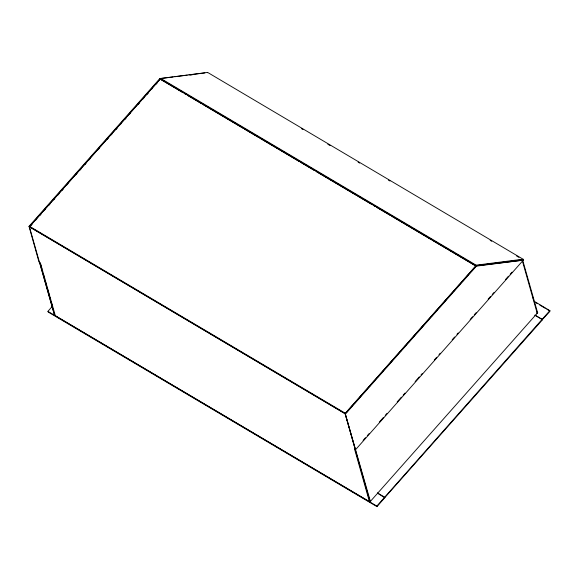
<?xml version="1.0" encoding="UTF-8"?>
<svg xmlns="http://www.w3.org/2000/svg" width="579" height="579" viewBox="0 0 579 579"><rect width="100%" height="100%" fill="white"/><g stroke="black" fill="none" stroke-linecap="round" stroke-linejoin="round"><path stroke-width="0.87" d="M523.069 259.204L522.83 259.725L475.851 265.631L160.463 78.925L160.521 78.462L207.622 72.426L523.069 259.204L476.148 265.182L160.593 78.375M159.688 78.751L29.015 226.346L38.996 262.012L39.553 262.258M52.624 306.009L48.021 311.212L48.223 312.067L376.98 506.625L384.717 497.81L377.421 493.098M475.902 265.942L345.229 413.544L355.332 449.34L355.767 449.456L523.322 260.137L476.054 265.841M54.614 315.323L370.097 502.051L370.444 501.609L345.185 413.645M536.928 313.08L537.153 313.13A0.854 0.767 81.3 0 0 537.623 312.588L537.667 312.436M369.916 501.928L537.63 312.776L522.555 259.747M384.695 497.701L542.074 320.223L541.872 319.369L534.924 315.251M542.154 319.832L549.949 311.328L549.949 310.699L534.207 301.275M476.148 265.182L475.96 265.652M207.362 72.766L207.514 72.404M345.236 413.819L29.638 226.99M345.337 413.268L29.746 226.447M345.055 413.572L29.5 226.765L160.296 79.026L475.851 265.833L345.055 413.572L370.097 502.051M522.794 259.891L522.446 260.289M384.528 497.368L376.828 506.075L376.98 506.625M541.995 319.499L384.695 497.18L384.854 497.73M549.869 310.605L542.161 319.311L542.313 319.861M160.137 79.019L29.377 226.693L54.491 315.193M30.839 225.636L32.04 224.283M35.63 220.215L36.832 218.862M39.828 215.482L41.029 214.121M44.026 210.742L45.22 209.388M48.817 205.321L50.018 203.967M53.615 199.907L54.81 198.554M57.806 195.166L59.007 193.813M62.004 190.433L63.205 189.072M66.795 185.012L67.996 183.659M75.791 174.858L76.985 173.505M79.982 170.117L81.183 168.764M84.78 164.704L85.974 163.35M88.971 159.963L90.172 158.61M97.967 149.809L99.161 148.456M106.956 139.655L108.15 138.301M111.146 134.914L112.348 133.561M115.945 129.501L117.139 128.147M120.135 124.76L121.337 123.407M124.934 119.346L126.135 117.993M129.131 114.606L130.326 113.252M138.12 104.452L139.315 103.098M142.912 99.038L144.113 97.685M147.109 94.297L148.311 92.944M151.307 89.557L152.501 88.203M156.098 84.143L157.3 82.79M346.43 412.458L347.632 411.104M351.229 407.044L352.423 405.691M354.826 402.984L356.621 400.95M359.617 397.57L360.818 396.21M364.408 392.149L365.61 390.796M369.207 386.736L370.408 385.382M372.804 382.676L374.599 380.642M377.595 377.255L378.796 375.901M382.393 371.841L383.587 370.488M386.584 367.1L387.785 365.747M390.782 362.36L391.983 361.007M395.58 356.946L396.774 355.593M400.371 351.533L401.573 350.179M404.569 346.792L405.763 345.439M408.76 342.051L409.961 340.698M413.558 336.638L414.752 335.284M417.749 331.897L419.551 329.871M421.946 327.157L423.748 325.13M426.745 321.743L427.939 320.39M431.536 316.329L432.737 314.976M435.734 311.589L436.928 310.235M439.924 306.848L441.726 304.822M444.723 301.435L445.917 300.081M449.514 296.021L450.715 294.66M453.712 291.28L454.913 289.927M457.909 286.54L459.704 284.506M462.701 281.126L463.902 279.773M466.898 276.386L468.093 275.032M471.69 270.972L472.891 269.611M476.351 266.21L345.598 413.891M363.091 440.402L365.487 437.702M367.281 435.676L369.069 433.642M379.245 422.156L383.428 417.43M385.223 415.396L387.018 413.37M397.187 401.884L401.377 397.151M403.172 395.124L404.967 393.098M415.136 381.612L419.319 376.878M421.063 374.823L422.315 373.506M434.279 359.986L436.667 357.286M439.005 354.565L440.257 353.226M452.221 339.714L454.616 337.014M456.94 334.307L458.206 332.954M470.17 319.442L472.565 316.742M474.273 314.723L476.155 312.682M488.119 299.169L490.507 296.462M492.215 294.458L494.097 292.409M505.467 279.57L508.456 276.19M510.15 274.2L512.046 272.137M523.322 260.137L476.503 266.108M159.84 78.65L173.078 76.964M174.844 76.739L187.198 75.161M188.964 74.937L191.606 74.604M193.372 74.38L204.843 72.918M190.462 75.031L192.228 74.807M537.037 312.211L537.71 312.609M542.161 319.311L534.996 315.099M29.377 226.693L28.964 226.447M355.166 449.246L354.493 448.848L369.409 501.559M384.695 497.18L377.58 492.99M376.828 506.075L47.941 311.379M301.406 128.596L302.962 129.515M327.823 144.229L330.153 145.604M358.119 162.163L359.668 163.083M388.415 180.098L389.964 181.017M490.174 240.343L491.73 241.262M516.584 255.976L518.914 257.358M160.484 79.366L182.233 92.242M184.563 93.624L186.112 94.543M187.668 95.463L201.651 103.742M203.207 104.661L242.825 128.118M244.374 129.037L258.357 137.31M259.913 138.229L299.531 161.686M301.087 162.605L314.288 170.421M316.619 171.804L356.237 195.253M357.793 196.172L370.994 203.989M373.325 205.371L374.881 206.29M376.437 207.21L390.42 215.489M391.969 216.408L431.587 239.865M433.143 240.784L447.126 249.057M448.682 249.976L475.866 266.072M535.93 302.788L537.486 303.707M539.816 305.09L545.252 308.31M546.808 309.229L549.138 310.605M54.607 315.2L39.69 262.49L40.364 262.888L55.28 315.598M537.153 313.13L522.301 260.68M532.376 295.703L533.107 298.286M40.639 264.538L41.862 268.866M43.577 274.931L44.8 279.266M45.292 280.996L46.031 283.594M47.008 287.061L48.231 291.389M48.723 293.126L49.461 295.724M49.953 297.454L50.684 300.052M51.669 303.519L52.4 306.117"/></g></svg>
